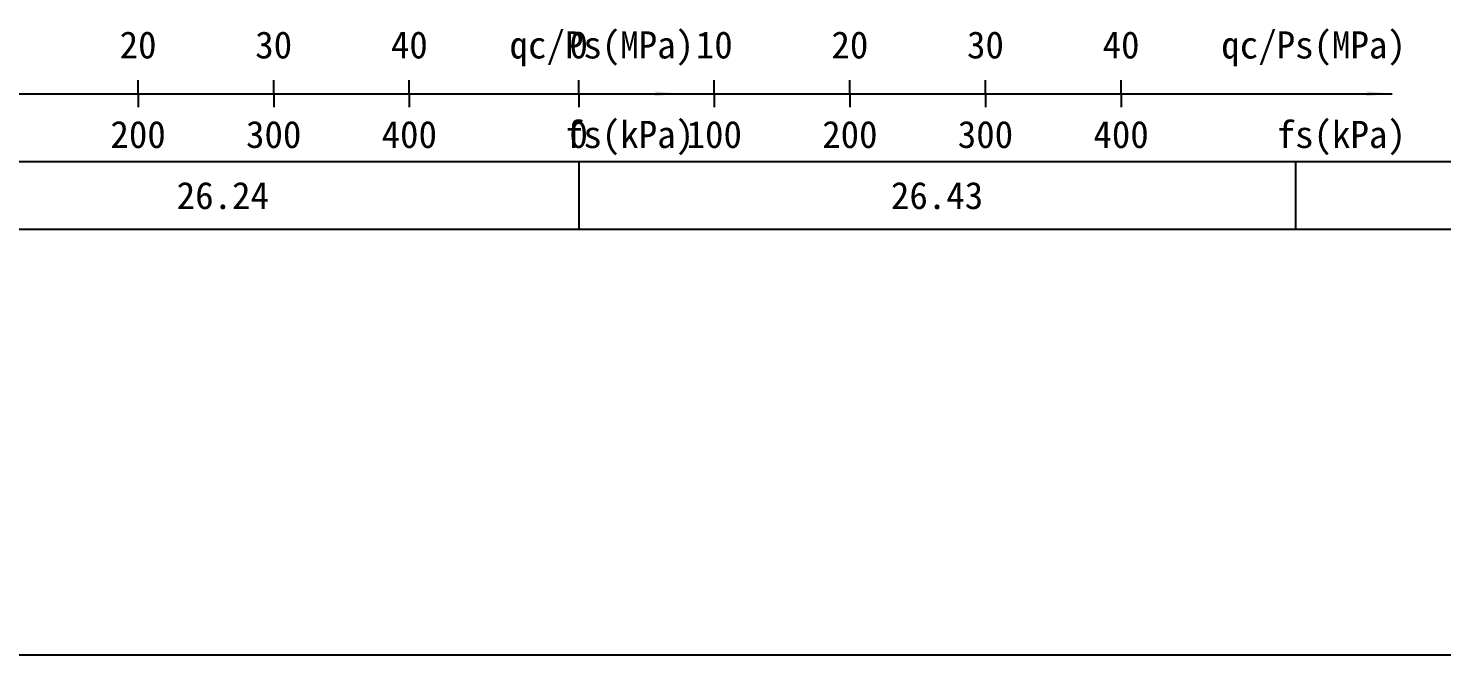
# Model space of a CAD drawing. Extents: x -37 to 3540, y -1485 to 297.
# Drawn here: x 1399.8 to 1504, y -282 to -235.8 of the extents above; entities that cross this region are included whole.
import ezdxf
from ezdxf.enums import TextEntityAlignment as Align

# ---------------------------------------------------------------- set-up
doc = ezdxf.new("R2010")
doc.units = 0
doc.layers.get('0').update_dxf_attribs({"linetype": 'CONTINUOUS'})
doc.layers.add('FRAME', color=7, linetype='CONTINUOUS')
doc.layers.add('RULER', color=7, linetype='CONTINUOUS')
doc.styles.add('ST', font='')
doc.styles.get('ST').set_extended_font_data('SimSun')

# ---------------------------------------------------------------- blocks, each defined once
blk = doc.blocks.new('Arrow')
for points in [[(-3.984779, 0.348623), (0, 0), (-3.189535, 0)], [(-3.189535, 0), (0, 0), (-3.984779, -0.348623)]]:
    blk.add_solid(points)

msp = doc.modelspace()

# ---------------------------------------------------------------- linework, layer by layer
at = {"layer": 'FRAME', "linetype": 'Continuous'}
msp.add_line((1342.94, -282), (1878.76, -282), dxfattribs=at)
at = {"layer": 'RULER', "linetype": 'Continuous'}
for points in [[(1407.85, -240.65), (1407.85, -239.65)], [(1417.85, -240.65), (1417.85, -239.65)], [(1427.85, -240.65), (1427.85, -239.65)], [(1440.34, -240.65), (1440.34, -239.65)], [(1450.34, -240.65), (1450.34, -239.65)], [(1460.34, -240.65), (1460.34, -239.65)], [(1470.34, -240.65), (1470.34, -239.65)], [(1480.34, -240.65), (1480.34, -239.65)], [(1387.85, -240.65), (1447.85, -240.65)], [(1407.85, -240.65), (1407.85, -241.65)], [(1417.85, -240.65), (1417.85, -241.65)], [(1427.85, -240.65), (1427.85, -241.65)], [(1440.34, -240.65), (1500.34, -240.65)], [(1440.34, -240.65), (1440.34, -241.65)], [(1450.34, -240.65), (1450.34, -241.65)], [(1460.34, -240.65), (1460.34, -241.65)], [(1470.34, -240.65), (1470.34, -241.65)], [(1480.34, -240.65), (1480.34, -241.65)], [(1387.85, -245.65), (1440.34, -245.65), (1440.34, -250.65), (1387.85, -250.65)], [(1440.34, -245.65), (1493.21, -245.65), (1493.21, -250.65), (1440.34, -250.65)], [(1493.21, -245.65), (1532.32, -245.65), (1532.32, -250.65), (1493.21, -250.65)]]:
    msp.add_lwpolyline(points, dxfattribs=at)

# ---------------------------------------------------------------- block references
at = {"layer": 'RULER', "xscale": 0.5, "yscale": 0.5, "zscale": 0.5}
for p in [(1447.85, -240.65), (1500.34, -240.65)]:
    msp.add_blockref('Arrow', p, dxfattribs=at)

# ---------------------------------------------------------------- texts
at = {"layer": 'RULER', "style": 'ST'}
for s, p in [('20', (1407.85, -238.65)), ('30', (1417.85, -238.65)), ('40', (1427.85, -238.65)), ('0', (1440.34, -238.65)), ('10', (1450.34, -238.65)), ('20', (1460.34, -238.65)), ('30', (1470.34, -238.65)), ('40', (1480.34, -238.65))]:
    msp.add_text(s, height=2, dxfattribs=at).set_placement(p, align=Align.BOTTOM_CENTER)
for p in [(1448.85, -238.65), (1501.34, -238.65)]:
    msp.add_text('qc/Ps(MPa)', height=2, dxfattribs=at).set_placement(p, align=Align.BOTTOM_RIGHT)
for s, p in [('200', (1407.85, -242.65)), ('300', (1417.85, -242.65)), ('400', (1427.85, -242.65)), ('0', (1440.34, -242.65)), ('100', (1450.34, -242.65)), ('200', (1460.34, -242.65)), ('300', (1470.34, -242.65)), ('400', (1480.34, -242.65))]:
    msp.add_text(s, height=2, dxfattribs=at).set_placement(p, align=Align.TOP_CENTER)
for p in [(1448.85, -242.65), (1501.34, -242.65)]:
    msp.add_text('fs(kPa)', height=2, dxfattribs=at).set_placement(p, align=Align.TOP_RIGHT)
for s, p in [('26.24', (1414.1, -248.15)), ('26.43', (1466.77, -248.15))]:
    msp.add_text(s, height=2, dxfattribs=at).set_placement(p, align=Align.MIDDLE_CENTER)

doc.saveas('drawing.dxf')
